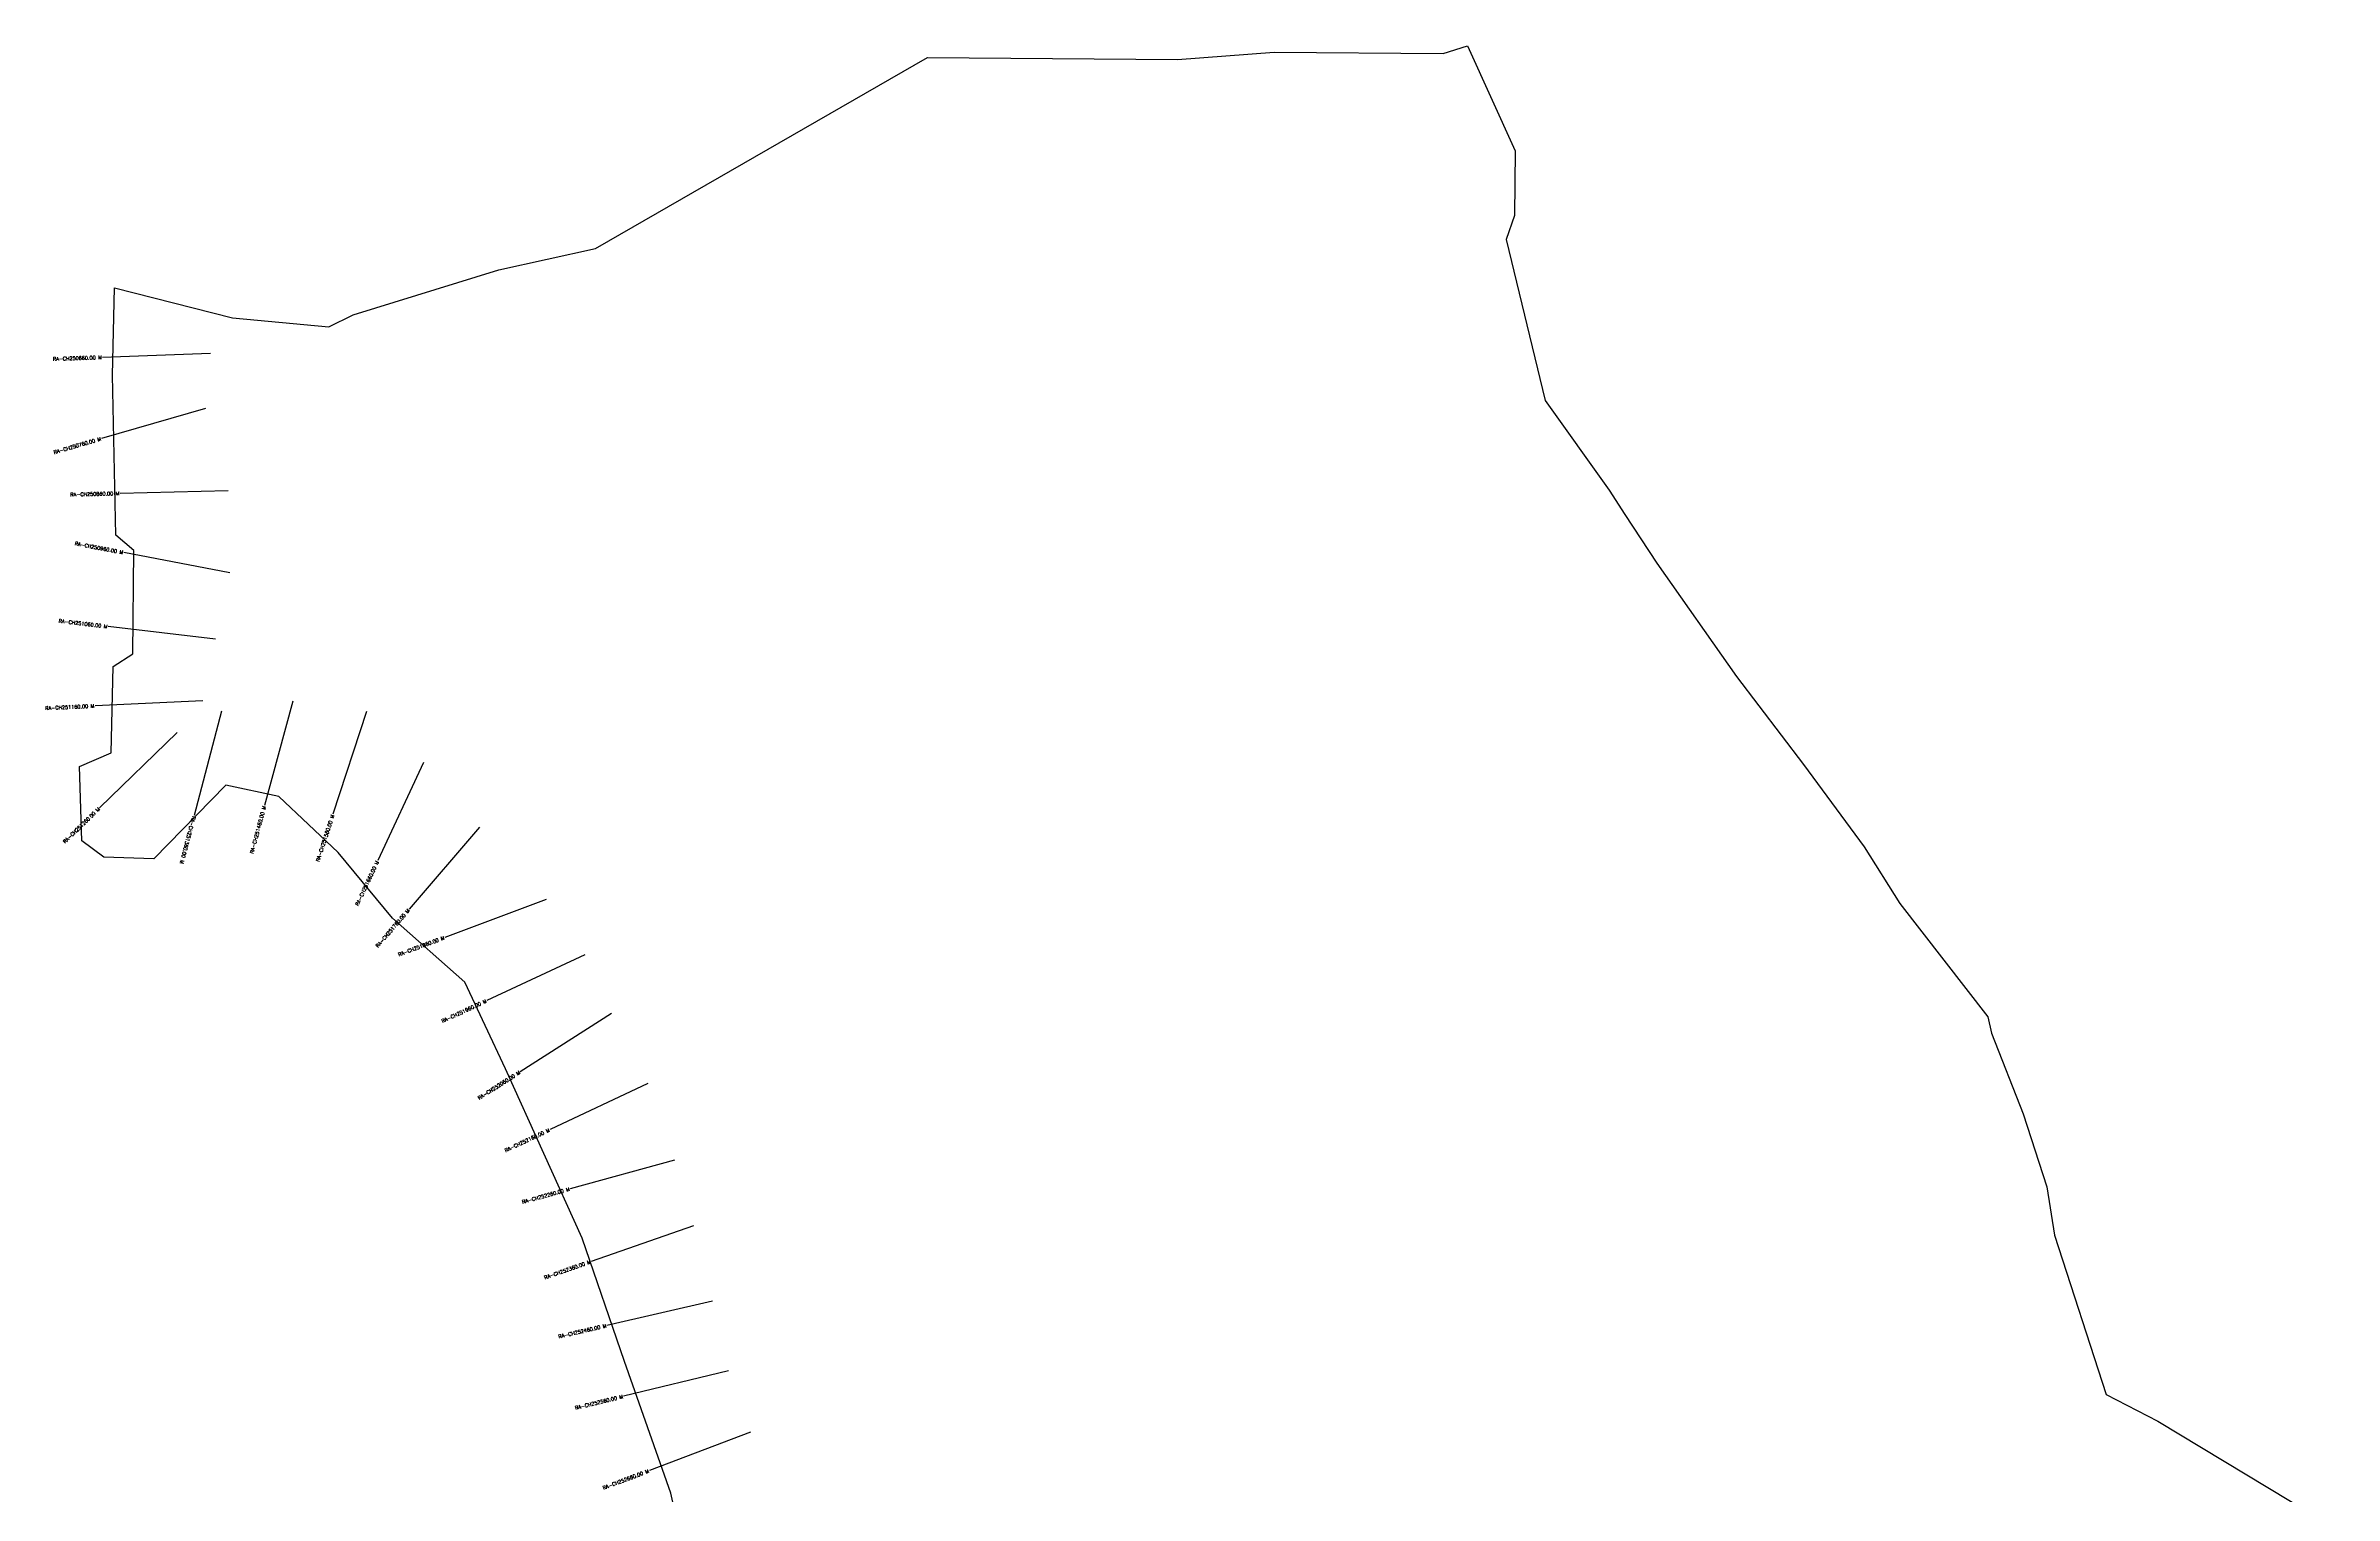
# Model space of a CAD drawing. Header units: metres. Extents: x 277546 to 280849, y 2038994 to 2043106.
# Drawn here: x 277546 to 280722, y 2041094 to 2043106 of the extents above; entities that cross this region are included whole.
import ezdxf
from ezdxf.enums import TextEntityAlignment as Align

# ---------------------------------------------------------------- set-up
doc = ezdxf.new("R2010")
doc.units = ezdxf.units.M
for name, color, linetype in [('CS', 134, 'Continuous'), ('CSMark', 6, 'Continuous'), ('VILLAGE BOUNDRY', 10, 'Continuous')]:
    doc.layers.add(name, color=color, linetype=linetype)
doc.styles.get("Standard").update_dxf_attribs({"font": 'simplex.shx'})

msp = doc.modelspace()

# ---------------------------------------------------------------- linework, layer by layer
at = {"layer": 'CS'}
for p, q in [((277774.6, 2042678.6), (277624.7, 2042673.5)), ((277767.4, 2042602.7), (277623.3, 2042560.8)), ((277799, 2042488.2), (277649, 2042484.7)), ((277801.4, 2042374.5), (277654.1, 2042402.4)), ((277781.5, 2042282.2), (277632.5, 2042299.7)), ((277764, 2042196.5), (277614.2, 2042189.7)), ((277789.8, 2042182.5), (277751.7, 2042037.4)), ((277888.6, 2042196.4), (277849.5, 2042051.6)), ((277991.1, 2042182), (277944.5, 2042039.5)), ((277728.1, 2042152.9), (277620.6, 2042048.4)), ((278070.1, 2042111.1), (278006.7, 2041975.2)), ((278147.8, 2042021.5), (278050.2, 2041907.6)), ((278240.3, 2041920.9), (278099.8, 2041868.4)), ((278294.2, 2041844.3), (278158.2, 2041780.9)), ((278331, 2041762.7), (278204.5, 2041682)), ((278381.6, 2041665.5), (278245.8, 2041601.7)), ((278418.4, 2041559.3), (278273.8, 2041519.4)), ((278444.7, 2041468), (278303, 2041418.7)), ((278471, 2041363.3), (278324.8, 2041329.7)), ((278493.5, 2041266.8), (278347.8, 2041231.4)), ((278524, 2041181.5), (278383.7, 2041128.4))]:
    msp.add_line(p, q, dxfattribs=at)
at = {"layer": 'VILLAGE BOUNDRY', "flags": 128}
for points in [[(277641.4, 2042770.1), (277804.8, 2042728.1), (277938.9, 2042715.8), (277972.6, 2042732.3), (278174.9, 2042794.9), (278308.9, 2042824.7), (278769.6, 2043089.5), (279116.4, 2043086.8), (279250.7, 2043096.9), (279485.5, 2043095), (279519.2, 2043106), (279585.1, 2042960), (279584.4, 2042870.5), (279573, 2042837.1), (279627, 2042613.4), (279715.6, 2042489.2), (279737.7, 2042455.5), (279781.9, 2042388), (279892.5, 2042230.5), (279985.4, 2042108.3), (280069.6, 2041994.2), (280119.3, 2041915.5), (280241.1, 2041757.9), (280246.5, 2041735.5), (280290.4, 2041623.3), (280323.1, 2041522.4), (280333.8, 2041455.2), (280405.4, 2041234.1), (280477.2, 2041196.7), (280722.1, 2041049.4)], [(278450.9, 2040927.6), (278413.3, 2041096.8), (278349, 2041279.7), (278290.2, 2041450.7), (278184.1, 2041685.9), (278127.6, 2041806.4), (278026.9, 2041895), (277951.6, 2041986.2), (277869.1, 2042064.1), (277795.8, 2042079.8), (277695.7, 2041977.3), (277626.5, 2041979.6), (277595.7, 2042002.2), (277592.7, 2042105.8), (277636.7, 2042124.6), (277639.5, 2042244.5), (277666.5, 2042261.9), (277668.2, 2042405.6), (277643, 2042426.6), (277638.6, 2042648.7), (277641.4, 2042770.1)]]:
    msp.add_lwpolyline(points, dxfattribs=at)

# ---------------------------------------------------------------- texts
at = {"layer": 'CSMark'}
for s, rotation, p in [('RA-CH250660.00 M', 1.9668, (277623.7, 2042673.5)), ('RA-CH250760.00 M', 16.2015, (277622.4, 2042560.5)), ('RA-CH250860.00 M', 1.3344, (277648, 2042484.6)), ('RA-CH250960.00 M', 349.2814, (277653.1, 2042402.6)), ('RA-CH251060.00 M', 353.3131, (277631.5, 2042299.8)), ('RA-CH251160.00 M', 2.6118, (277613.2, 2042189.6)), ('RA-CH251260.00 M', 44.1836, (277619.9, 2042047.7)), ('RA-CH251460.00 M', 74.8909, (277849.3, 2042050.6)), ('RA-CH251560.00 M', 71.9108, (277944.2, 2042038.5)), ('RA-CH251660.00 M', 64.9974, (278006.3, 2041974.3)), ('RA-CH251760.00 M', 49.4009, (278049.5, 2041906.9)), ('RA-CH251860.00 M', 20.4854, (278098.9, 2041868.1)), ('RA-CH251960.00 M', 24.9877, (278157.3, 2041780.5)), ('RA-CH252060.00 M', 32.554, (278203.7, 2041681.5)), ('RA-CH252160.00 M', 25.1432, (278244.9, 2041601.3)), ('RA-CH252260.00 M', 15.4605, (278272.8, 2041519.1)), ('RA-CH252360.00 M', 19.1921, (278302.1, 2041418.3)), ('RA-CH252460.00 M', 12.96, (278323.8, 2041329.5)), ('RA-CH252560.00 M', 13.6451, (278346.8, 2041231.2)), ('RA-CH252660.00 M', 20.7315, (278382.7, 2041128))]:
    msp.add_text(s, height=5, rotation=rotation, dxfattribs=at).set_placement(p, align=Align.MIDDLE_RIGHT)
msp.add_text('RA-CH251360.00 M', height=5, rotation=255.2989, dxfattribs=at).set_placement((277751.5, 2042036.5), align=Align.MIDDLE_LEFT)

doc.saveas('drawing.dxf')
